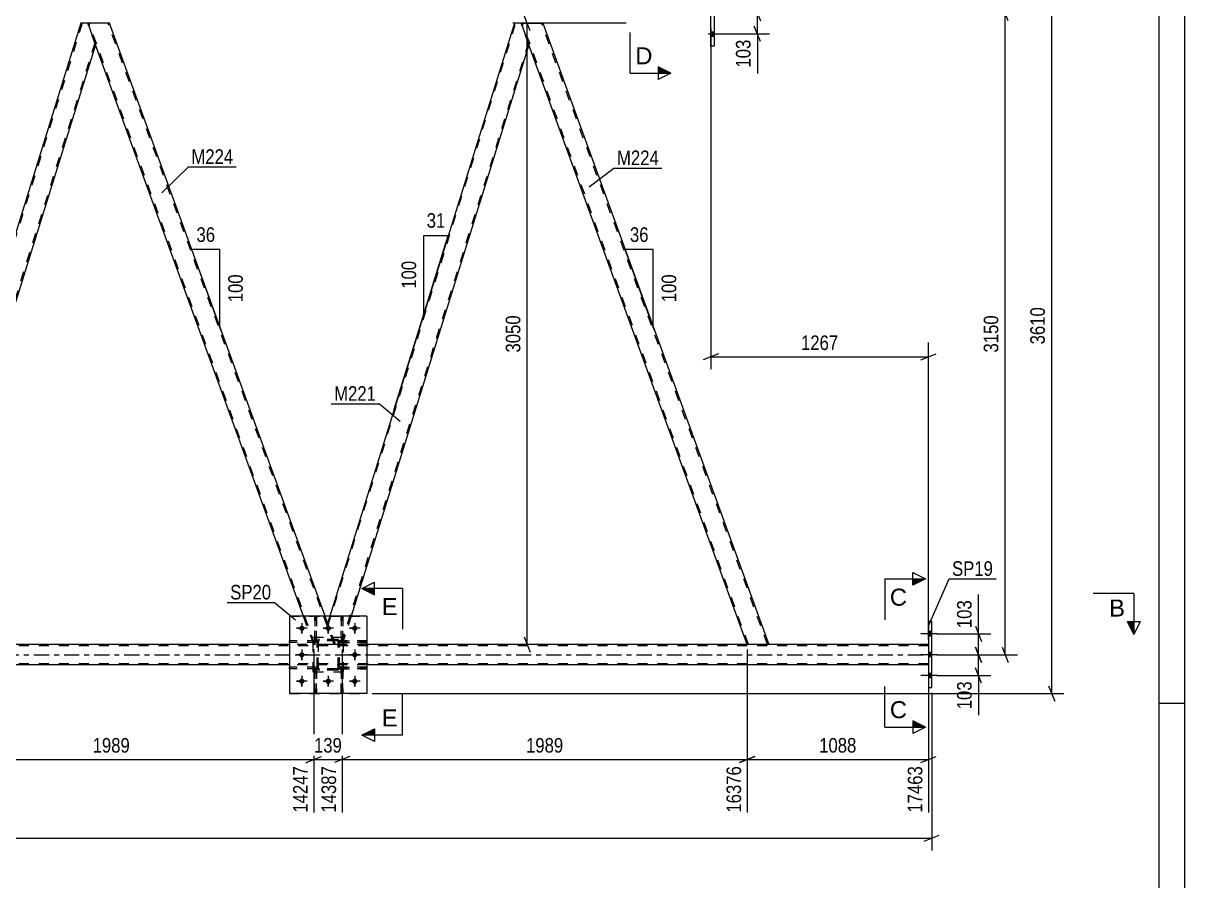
# Model space of a CAD drawing. Header units: millimetres. Extents: x 0 to 841, y 0 to 594.
# Drawn here: x 612.8 to 841, y 263.2 to 431.6 of the extents above; entities that cross this region are included whole.
import ezdxf

# ---------------------------------------------------------------- set-up
doc = ezdxf.new("R2010")
doc.units = ezdxf.units.MM
doc.linetypes.add('DXK_LINE_DOT2', pattern=[3.9198, 1.9599, -1.9599])
doc.linetypes.add('DXK_LINE_DOT3', pattern=[5.9187, 2.979, -0.9799, 0.9799, -0.9799])
doc.styles.add('Arial', font='ARIAL.TTF', dxfattribs={"height": 0.2})
doc.styles.add('Arial Narrow', font='ARIALN.TTF', dxfattribs={"height": 0.2})

# ---------------------------------------------------------------- blocks, each defined once
blk = doc.blocks.new('Unknown-103654073-1133')
at = {"color": 5, "linetype": 'Continuous'}
for p, q in [((841, 0), (841, 594)), ((836, 5), (836, 589)), ((841, 298), (836, 298))]:
    blk.add_line(p, q, dxfattribs=at)
blk = doc.blocks.new('Part-103654073-3483 - 3325')
at = {"color": 7, "linetype": 'DXK_LINE_DOT2'}
for p, q in [((680.37, 305.13), (674.97, 305.13)), ((674.97, 305.13), (674.97, 304.81)), ((674.97, 304.81), (680.37, 304.81)), ((675.57, 304.81), (675.57, 305.13)), ((680.37, 304.81), (680.37, 305.13))]:
    blk.add_line(p, q, dxfattribs=at)
blk = doc.blocks.new('Part-103654073-3693 - 3325')
at = {"color": 7, "linetype": 'DXK_LINE_DOT2'}
for p, q in [((670.57, 310.33), (665.17, 310.33)), ((665.17, 310.33), (665.17, 310.01)), ((669.97, 310.01), (669.97, 310.33)), ((670.57, 310.01), (670.57, 310.33)), ((670.57, 310.01), (665.17, 310.01))]:
    blk.add_line(p, q, dxfattribs=at)
blk = doc.blocks.new('Part-103654073-3505 - 3325')
at = {"color": 7, "linetype": 'DXK_LINE_DOT2'}
for p, q in [((670.57, 310.33), (665.17, 310.33)), ((665.17, 310.01), (665.17, 310.33)), ((669.97, 310.01), (669.97, 310.33)), ((670.57, 310.33), (670.57, 310.01)), ((670.57, 310.01), (665.17, 310.01))]:
    blk.add_line(p, q, dxfattribs=at)
blk = doc.blocks.new('Part-103654073-3506 - 3325')
at = {"color": 7, "linetype": 'DXK_LINE_DOT2'}
for p, q in [((670.57, 305.13), (665.17, 305.13)), ((665.17, 304.81), (665.17, 305.13)), ((670.57, 304.81), (665.17, 304.81)), ((669.97, 304.81), (669.97, 305.13)), ((670.57, 305.13), (670.57, 304.81))]:
    blk.add_line(p, q, dxfattribs=at)
blk = doc.blocks.new('Part-103654073-3509 - 3325')
at = {"color": 7, "linetype": 'DXK_LINE_DOT2'}
for p, q in [((670.13, 315.17), (670.13, 310.33)), ((670.45, 315.17), (670.13, 315.17)), ((670.45, 310.33), (670.45, 315.17)), ((670.13, 310.93), (670.45, 310.93)), ((670.13, 310.33), (670.45, 310.33))]:
    blk.add_line(p, q, dxfattribs=at)
blk = doc.blocks.new('Part-103654073-3512 - 3325')
at = {"color": 7, "linetype": 'DXK_LINE_DOT2'}
for p, q in [((675.32, 315.17), (675.33, 310.33)), ((675.64, 315.17), (675.32, 315.17)), ((675.65, 310.33), (675.64, 315.17)), ((675.33, 310.93), (675.65, 310.93)), ((675.33, 310.33), (675.65, 310.33))]:
    blk.add_line(p, q, dxfattribs=at)
blk = doc.blocks.new('Part-103654073-3515 - 3325')
at = {"color": 7, "linetype": 'DXK_LINE_DOT2'}
for p, q in [((670.45, 304.81), (670.13, 304.81)), ((670.13, 304.81), (670.13, 299.97)), ((670.13, 304.21), (670.45, 304.21)), ((670.45, 299.97), (670.45, 304.81)), ((670.13, 299.97), (670.45, 299.97))]:
    blk.add_line(p, q, dxfattribs=at)
blk = doc.blocks.new('Part-103654073-3597 - 3325')
at = {"color": 7, "linetype": 'DXK_LINE_DOT2'}
for p, q in [((670.13, 299.97), (670.12, 304.81)), ((670.12, 304.81), (670.44, 304.81)), ((670.12, 304.21), (670.44, 304.21)), ((670.44, 304.81), (670.45, 299.97)), ((670.45, 299.97), (670.13, 299.97))]:
    blk.add_line(p, q, dxfattribs=at)
blk = doc.blocks.new('Part-103654073-3516 - 3325')
at = {"color": 7, "linetype": 'DXK_LINE_DOT2'}
for p, q in [((680.37, 310.33), (674.97, 310.33)), ((674.97, 310.33), (674.97, 310.01)), ((675.57, 310.01), (675.57, 310.33)), ((680.37, 310.01), (680.37, 310.33)), ((674.97, 310.01), (680.37, 310.01))]:
    blk.add_line(p, q, dxfattribs=at)
blk = doc.blocks.new('Part-103654073-3521 - 3325')
at = {"color": 2, "linetype": 'Continuous'}
for p, q in [((680.37, 315.17), (665.17, 315.17)), ((665.17, 315.17), (665.17, 299.97)), ((680.37, 315.17), (680.37, 299.97)), ((680.37, 299.97), (665.17, 299.97))]:
    blk.add_line(p, q, dxfattribs=at)
blk = doc.blocks.new('Part-103654073-3522 - 3325')
at = {"color": 7, "linetype": 'DXK_LINE_DOT2'}
for p, q in [((674.97, 310.01), (674.97, 310.33)), ((674.97, 310.33), (680.37, 310.33)), ((675.57, 310.01), (675.57, 310.33)), ((680.37, 310.33), (680.37, 310.01)), ((680.37, 310.01), (674.97, 310.01))]:
    blk.add_line(p, q, dxfattribs=at)
blk = doc.blocks.new('Bolt-103654073-3523 - 3325')
at = {"linetype": 'Continuous'}
for points in [[(790.65, 312.12), (790.65, 311.24), (791.29, 311.24), (791.29, 312.12)], [(790.65, 312.12), (790.65, 311.24), (791.29, 311.24), (791.29, 312.12)], [(790.65, 312.12), (790.65, 311.24), (791.29, 311.24), (791.29, 312.12)], [(790.65, 308.02), (790.65, 307.14), (791.29, 307.14), (791.29, 308.02)], [(790.65, 308.02), (790.65, 307.14), (791.29, 307.14), (791.29, 308.02)], [(790.65, 303.92), (790.65, 303.04), (791.29, 303.04), (791.29, 303.92)], [(790.65, 303.92), (790.65, 303.04), (791.29, 303.04), (791.29, 303.92)], [(790.65, 303.92), (790.65, 303.04), (791.29, 303.04), (791.29, 303.92)]]:
    blk.add_hatch(color=1, dxfattribs=at).paths.add_polyline_path(points)
at = {"color": 1, "linetype": 'Continuous'}
for p, q in [((792.45, 311.68), (789.13, 311.68)), ((792.45, 311.68), (789.13, 311.68)), ((792.45, 311.68), (789.13, 311.68)), ((791.29, 312.12), (790.65, 312.12)), ((791.29, 312.12), (790.65, 312.12)), ((791.29, 312.12), (790.65, 312.12)), ((791.29, 311.24), (790.65, 311.24)), ((791.29, 311.24), (790.65, 311.24)), ((791.29, 311.24), (790.65, 311.24)), ((791.29, 308.02), (790.65, 308.02)), ((791.29, 308.02), (790.65, 308.02)), ((792.45, 307.58), (789.13, 307.58)), ((792.45, 307.58), (789.13, 307.58)), ((791.29, 307.14), (790.65, 307.14)), ((791.29, 307.14), (790.65, 307.14)), ((792.45, 303.48), (789.13, 303.48)), ((792.45, 303.48), (789.13, 303.48)), ((792.45, 303.48), (789.13, 303.48)), ((791.29, 303.92), (790.65, 303.92)), ((791.29, 303.92), (790.65, 303.92)), ((791.29, 303.92), (790.65, 303.92)), ((791.29, 303.04), (790.65, 303.04)), ((791.29, 303.04), (790.65, 303.04)), ((791.29, 303.04), (790.65, 303.04))]:
    blk.add_line(p, q, dxfattribs=at)
blk = doc.blocks.new('Bolt-103654073-3524 - 3325')
at = {"linetype": 'Continuous'}
for points in [[(748.54, 437.24), (748.54, 438.12), (747.9, 438.12), (747.9, 437.24)], [(748.54, 437.24), (748.54, 438.12), (747.9, 438.12), (747.9, 437.24)], [(748.54, 437.24), (748.54, 438.12), (747.9, 438.12), (747.9, 437.24)], [(748.54, 433.14), (748.54, 434.02), (747.9, 434.02), (747.9, 433.14)], [(748.54, 433.14), (748.54, 434.02), (747.9, 434.02), (747.9, 433.14)], [(748.54, 429.04), (748.54, 429.92), (747.9, 429.92), (747.9, 429.04)], [(748.54, 429.04), (748.54, 429.92), (747.9, 429.92), (747.9, 429.04)], [(748.54, 429.04), (748.54, 429.92), (747.9, 429.92), (747.9, 429.04)]]:
    blk.add_hatch(color=1, dxfattribs=at).paths.add_polyline_path(points)
at = {"color": 1, "linetype": 'Continuous'}
for p, q in [((747.9, 438.12), (748.54, 438.12)), ((747.9, 438.12), (748.54, 438.12)), ((747.9, 438.12), (748.54, 438.12)), ((747.38, 437.68), (750.7, 437.68)), ((747.38, 437.68), (750.7, 437.68)), ((747.38, 437.68), (750.7, 437.68)), ((747.9, 437.24), (748.54, 437.24)), ((747.9, 437.24), (748.54, 437.24)), ((747.9, 437.24), (748.54, 437.24)), ((747.38, 433.58), (750.7, 433.58)), ((747.38, 433.58), (750.7, 433.58)), ((747.9, 434.02), (748.54, 434.02)), ((747.9, 434.02), (748.54, 434.02)), ((747.9, 433.14), (748.54, 433.14)), ((747.9, 433.14), (748.54, 433.14)), ((747.38, 429.48), (750.7, 429.48)), ((747.38, 429.48), (750.7, 429.48)), ((747.38, 429.48), (750.7, 429.48)), ((747.9, 429.92), (748.54, 429.92)), ((747.9, 429.92), (748.54, 429.92)), ((747.9, 429.92), (748.54, 429.92)), ((747.9, 429.04), (748.54, 429.04)), ((747.9, 429.04), (748.54, 429.04)), ((747.9, 429.04), (748.54, 429.04))]:
    blk.add_line(p, q, dxfattribs=at)
blk = doc.blocks.new('Part-103654073-3707 - 3325')
at = {"color": 7, "linetype": 'DXK_LINE_DOT2'}
for p, q in [((675.64, 304.81), (675.32, 304.81)), ((675.32, 304.81), (675.32, 299.97)), ((675.32, 304.21), (675.64, 304.21)), ((675.64, 299.97), (675.64, 304.81)), ((675.32, 299.97), (675.64, 299.97))]:
    blk.add_line(p, q, dxfattribs=at)
blk = doc.blocks.new('Part-103654073-3677 - 3325')
at = {"color": 2, "linetype": 'Continuous'}
for p, q in [((710.65, 431.58), (714.39, 431.58)), ((714.39, 431.58), (714.9, 431.58)), ((714.9, 431.58), (759.31, 309.58)), ((755.05, 309.58), (712.19, 427.33)), ((758.8, 309.58), (755.05, 309.58)), ((759.27, 309.58), (758.8, 309.58)), ((759.31, 309.58), (759.27, 309.58))]:
    blk.add_line(p, q, dxfattribs=at)
at = {"color": 7, "linetype": 'DXK_LINE_DOT2'}
for p, q in [((712.19, 427.33), (710.65, 431.58)), ((755.3, 309.58), (710.9, 431.58)), ((759.05, 309.58), (714.65, 431.58)), ((758.8, 309.58), (759.16, 309.58))]:
    blk.add_line(p, q, dxfattribs=at)
blk = doc.blocks.new('Part-103654073-3687 - 3325')
at = {"color": 7, "linetype": 'DXK_LINE_DOT2'}
for p, q in [((672.76, 313.46), (709.58, 431.58)), ((712.06, 427.7), (675.24, 309.58)), ((673.04, 315.17), (672.63, 313.83)), ((677.23, 315.17), (675.49, 309.58)), ((674.17, 309.58), (672.63, 313.83)), ((675.49, 309.58), (674.17, 309.58))]:
    blk.add_line(p, q, dxfattribs=at)
at = {"color": 2, "linetype": 'Continuous'}
for p, q in [((709.33, 431.58), (673.04, 315.17)), ((710.65, 431.58), (709.33, 431.58)), ((710.65, 431.58), (712.19, 427.33)), ((712.19, 427.33), (677.23, 315.17))]:
    blk.add_line(p, q, dxfattribs=at)
blk = doc.blocks.new('Part-103654073-3554 - 3325')
at = {"color": 7, "linetype": 'DXK_LINE_DOT2'}
for p, q in [((774.67, 309.34), (100.02, 309.34)), ((680.37, 309.58), (665.17, 309.58)), ((759.31, 309.58), (755.05, 309.58)), ((790.65, 309.34), (774.77, 309.34)), ((790.65, 309.58), (790.65, 305.58)), ((774.67, 305.82), (100.02, 305.82)), ((790.65, 305.82), (774.77, 305.82)), ((680.37, 305.58), (665.17, 305.58))]:
    blk.add_line(p, q, dxfattribs=at)
at = {"color": 2, "linetype": 'Continuous'}
for p, q in [((665.17, 309.58), (590.36, 309.58)), ((755.05, 309.58), (680.37, 309.58)), ((774.67, 309.58), (759.31, 309.58)), ((790.65, 309.58), (774.77, 309.58)), ((665.17, 305.58), (510.1, 305.58)), ((774.67, 305.58), (680.37, 305.58)), ((790.65, 305.58), (774.77, 305.58))]:
    blk.add_line(p, q, dxfattribs=at)
at = {"color": 7, "linetype": 'DXK_LINE_DOT3'}
for p, q in [((100.02, 307.58), (774.67, 307.58)), ((774.77, 307.58), (790.65, 307.58))]:
    blk.add_line(p, q, dxfattribs=at)
blk = doc.blocks.new('Bolt-103654073-3703 - 3325')
at = {"color": 1, "linetype": 'Continuous'}
for p, q in [((666.53, 312.77), (667.22, 312.77)), ((667.57, 313.81), (667.57, 313.12)), ((668.61, 312.77), (667.92, 312.77)), ((671.73, 312.77), (672.42, 312.77)), ((672.77, 313.81), (672.77, 313.12)), ((673.81, 312.77), (673.12, 312.77)), ((676.93, 312.77), (677.62, 312.77)), ((677.97, 313.81), (677.97, 313.12)), ((679.01, 312.77), (678.32, 312.77)), ((667.57, 311.73), (667.57, 312.43)), ((672.77, 311.73), (672.77, 312.43)), ((677.97, 311.73), (677.97, 312.43)), ((667.57, 308.61), (667.57, 307.92)), ((677.97, 308.61), (677.97, 307.92)), ((666.53, 307.57), (667.22, 307.57)), ((667.57, 306.53), (667.57, 307.23)), ((668.61, 307.57), (667.92, 307.57)), ((676.93, 307.57), (677.62, 307.57)), ((677.97, 306.53), (677.97, 307.23)), ((679.01, 307.57), (678.32, 307.57)), ((666.53, 302.37), (667.22, 302.37)), ((667.57, 303.41), (667.57, 302.72)), ((667.57, 301.33), (667.57, 302.03)), ((668.61, 302.37), (667.92, 302.37)), ((671.73, 302.37), (672.42, 302.37)), ((672.77, 303.41), (672.77, 302.72)), ((672.77, 301.33), (672.77, 302.03)), ((673.81, 302.37), (673.12, 302.37)), ((676.93, 302.37), (677.62, 302.37)), ((677.97, 303.41), (677.97, 302.72)), ((677.97, 301.33), (677.97, 302.03)), ((679.01, 302.37), (678.32, 302.37))]:
    blk.add_line(p, q, dxfattribs=at)
blk = doc.blocks.new('Part-103654073-3570 - 3325')
at = {"color": 7, "linetype": 'DXK_LINE_DOT2'}
for p, q in [((670.57, 305.13), (665.17, 305.13)), ((665.17, 305.13), (665.17, 304.81)), ((670.57, 304.81), (665.17, 304.81)), ((669.97, 304.81), (669.97, 305.13)), ((670.57, 304.81), (670.57, 305.13))]:
    blk.add_line(p, q, dxfattribs=at)
blk = doc.blocks.new('Part-103654073-3594 - 3325')
at = {"color": 7, "linetype": 'DXK_LINE_DOT2'}
for p, q in [((675.32, 299.97), (675.32, 304.81)), ((675.32, 304.81), (675.64, 304.81)), ((675.32, 304.21), (675.64, 304.21)), ((675.64, 304.81), (675.64, 299.97)), ((675.64, 299.97), (675.32, 299.97))]:
    blk.add_line(p, q, dxfattribs=at)
blk = doc.blocks.new('Part-103654073-3600 - 3325')
at = {"color": 7, "linetype": 'DXK_LINE_DOT2'}
for p, q in [((675.33, 310.33), (675.32, 315.17)), ((675.32, 315.17), (675.64, 315.17)), ((675.64, 315.17), (675.65, 310.33)), ((675.33, 310.93), (675.65, 310.93)), ((675.65, 310.33), (675.33, 310.33))]:
    blk.add_line(p, q, dxfattribs=at)
blk = doc.blocks.new('Part-103654073-3603 - 3325')
at = {"color": 7, "linetype": 'DXK_LINE_DOT2'}
for p, q in [((670.13, 310.33), (670.13, 315.17)), ((670.13, 315.17), (670.45, 315.17)), ((670.45, 315.17), (670.45, 310.33)), ((670.13, 310.93), (670.45, 310.93)), ((670.45, 310.33), (670.13, 310.33))]:
    blk.add_line(p, q, dxfattribs=at)
blk = doc.blocks.new('Part-103654073-3633 - 3325')
at = {"color": 7, "linetype": 'DXK_LINE_DOT2'}
for p, q in [((670.87, 310.54), (671.05, 310.57)), ((671.05, 310.57), (670.87, 310.54)), ((670.96, 310.31), (670.88, 310.26)), ((671.05, 310.33), (670.96, 310.31)), ((674.49, 310.57), (671.05, 310.57)), ((674.49, 310.33), (671.05, 310.33)), ((674.49, 310.57), (674.68, 310.54)), ((674.68, 310.54), (674.49, 310.57)), ((674.49, 310.33), (674.58, 310.31)), ((674.58, 310.31), (674.66, 310.26)), ((674.66, 310.26), (674.58, 310.31)), ((670.57, 310.09), (670.61, 310.28)), ((670.61, 310.28), (670.57, 310.09)), ((670.57, 305.05), (670.57, 310.09)), ((670.57, 310.09), (670.57, 310.09)), ((670.57, 305.05), (670.57, 310.09)), ((670.81, 310.09), (670.83, 310.18)), ((670.83, 310.18), (670.81, 310.09)), ((670.81, 305.05), (670.81, 310.09)), ((670.81, 310.09), (670.81, 310.09)), ((670.81, 310.09), (670.81, 305.05)), ((670.83, 310.18), (670.88, 310.26)), ((670.88, 310.26), (670.83, 310.18)), ((674.66, 310.26), (674.71, 310.18)), ((674.71, 310.18), (674.66, 310.26)), ((674.71, 310.18), (674.73, 310.09)), ((674.73, 310.09), (674.71, 310.18)), ((674.73, 305.05), (674.73, 310.09)), ((674.73, 310.09), (674.73, 310.09)), ((674.73, 305.05), (674.73, 310.09)), ((674.93, 310.28), (674.97, 310.09)), ((674.97, 310.09), (674.93, 310.28)), ((674.97, 305.05), (674.97, 310.09)), ((674.97, 310.09), (674.97, 310.09)), ((674.97, 305.05), (674.97, 310.09)), ((670.57, 305.05), (670.57, 305.05)), ((670.61, 304.87), (670.57, 305.05)), ((670.57, 305.05), (670.61, 304.87)), ((670.81, 305.05), (670.81, 305.05)), ((670.83, 304.96), (670.81, 305.05)), ((670.81, 305.05), (670.83, 304.96)), ((670.88, 304.88), (670.83, 304.96)), ((670.83, 304.96), (670.88, 304.88)), ((671.05, 304.57), (670.87, 304.61)), ((670.87, 304.61), (671.05, 304.57)), ((670.96, 304.83), (670.88, 304.88)), ((670.88, 304.88), (670.96, 304.83)), ((671.05, 304.81), (670.96, 304.83)), ((674.49, 304.81), (671.05, 304.81)), ((674.49, 304.57), (671.05, 304.57)), ((674.58, 304.83), (674.49, 304.81)), ((674.68, 304.61), (674.49, 304.57)), ((674.49, 304.57), (674.68, 304.61)), ((674.66, 304.88), (674.58, 304.83)), ((674.71, 304.96), (674.66, 304.88)), ((674.66, 304.88), (674.71, 304.96)), ((674.73, 305.05), (674.71, 304.96)), ((674.71, 304.96), (674.73, 305.05)), ((674.73, 305.05), (674.73, 305.05)), ((674.97, 305.05), (674.93, 304.87)), ((674.93, 304.87), (674.97, 305.05)), ((674.97, 305.05), (674.97, 305.05))]:
    blk.add_line(p, q, dxfattribs=at)
at = {"color": 7, "linetype": 'DXK_LINE_DOT3'}
blk.add_line((672.77, 307.57), (672.77, 307.57), dxfattribs=at)
at = {"color": 7, "linetype": 'DXK_LINE_DOT2'}
for centre, start, end in [((671.05, 310.09), 112.5, 157.5), ((671.05, 310.09), 112.5, 157.5), ((674.49, 310.09), 22.5, 67.5), ((674.49, 310.09), 22.5, 67.5), ((671.05, 305.05), 202.5, 247.5), ((671.05, 305.05), 202.5, 247.5), ((674.49, 305.05), 292.5, 337.5), ((674.49, 305.05), 292.5, 337.5)]:
    blk.add_arc(centre, 0.48, start, end, dxfattribs=at)
blk = doc.blocks.new('Part-103654073-3634 - 3325')
at = {"color": 7, "linetype": 'DXK_LINE_DOT2'}
for p, q in [((675.77, 310.97), (669.77, 310.97)), ((669.77, 304.17), (669.77, 310.97)), ((675.77, 304.17), (675.77, 310.97)), ((675.77, 304.17), (669.77, 304.17))]:
    blk.add_line(p, q, dxfattribs=at)
blk = doc.blocks.new('Part-103654073-3635 - 3325')
at = {"color": 7, "linetype": 'DXK_LINE_DOT2'}
for p, q in [((675.77, 310.97), (669.77, 310.97)), ((669.77, 304.17), (669.77, 310.97)), ((675.77, 304.17), (675.77, 310.97)), ((675.77, 304.17), (669.77, 304.17))]:
    blk.add_line(p, q, dxfattribs=at)
blk = doc.blocks.new('Part-103654073-3641 - 3325')
at = {"color": 2, "linetype": 'Continuous'}
for p, q in [((791.29, 314.08), (790.65, 314.08)), ((790.65, 314.08), (790.65, 301.08)), ((791.29, 301.08), (791.29, 314.08)), ((791.29, 301.08), (790.65, 301.08))]:
    blk.add_line(p, q, dxfattribs=at)
blk = doc.blocks.new('Part-103654073-3651 - 3325')
at = {"color": 7, "linetype": 'DXK_LINE_DOT2'}
for p, q in [((670.87, 310.54), (671.05, 310.57)), ((671.05, 310.57), (670.87, 310.54)), ((670.96, 310.31), (670.88, 310.26)), ((671.05, 310.33), (670.96, 310.31)), ((674.49, 310.57), (671.05, 310.57)), ((674.49, 310.33), (671.05, 310.33)), ((674.49, 310.57), (674.68, 310.54)), ((674.68, 310.54), (674.49, 310.57)), ((674.49, 310.33), (674.58, 310.31)), ((674.58, 310.31), (674.66, 310.26)), ((674.66, 310.26), (674.58, 310.31)), ((670.57, 310.09), (670.61, 310.28)), ((670.61, 310.28), (670.57, 310.09)), ((670.57, 305.05), (670.57, 310.09)), ((670.57, 310.09), (670.57, 310.09)), ((670.57, 305.05), (670.57, 310.09)), ((670.81, 310.09), (670.83, 310.18)), ((670.83, 310.18), (670.81, 310.09)), ((670.81, 305.05), (670.81, 310.09)), ((670.81, 310.09), (670.81, 310.09)), ((670.81, 310.09), (670.81, 305.05)), ((670.83, 310.18), (670.88, 310.26)), ((670.88, 310.26), (670.83, 310.18)), ((674.66, 310.26), (674.71, 310.18)), ((674.71, 310.18), (674.66, 310.26)), ((674.71, 310.18), (674.73, 310.09)), ((674.73, 310.09), (674.71, 310.18)), ((674.73, 305.05), (674.73, 310.09)), ((674.73, 310.09), (674.73, 310.09)), ((674.73, 305.05), (674.73, 310.09)), ((674.93, 310.28), (674.97, 310.09)), ((674.97, 310.09), (674.93, 310.28)), ((674.97, 305.05), (674.97, 310.09)), ((674.97, 310.09), (674.97, 310.09)), ((674.97, 305.05), (674.97, 310.09)), ((670.57, 305.05), (670.57, 305.05)), ((670.61, 304.87), (670.57, 305.05)), ((670.57, 305.05), (670.61, 304.87)), ((670.81, 305.05), (670.81, 305.05)), ((670.83, 304.96), (670.81, 305.05)), ((670.81, 305.05), (670.83, 304.96)), ((670.88, 304.88), (670.83, 304.96)), ((670.83, 304.96), (670.88, 304.88)), ((671.05, 304.57), (670.87, 304.61)), ((670.87, 304.61), (671.05, 304.57)), ((670.96, 304.83), (670.88, 304.88)), ((670.88, 304.88), (670.96, 304.83)), ((671.05, 304.81), (670.96, 304.83)), ((674.49, 304.81), (671.05, 304.81)), ((674.49, 304.57), (671.05, 304.57)), ((674.58, 304.83), (674.49, 304.81)), ((674.68, 304.61), (674.49, 304.57)), ((674.49, 304.57), (674.68, 304.61)), ((674.66, 304.88), (674.58, 304.83)), ((674.71, 304.96), (674.66, 304.88)), ((674.66, 304.88), (674.71, 304.96)), ((674.73, 305.05), (674.71, 304.96)), ((674.71, 304.96), (674.73, 305.05)), ((674.73, 305.05), (674.73, 305.05)), ((674.97, 305.05), (674.93, 304.87)), ((674.93, 304.87), (674.97, 305.05)), ((674.97, 305.05), (674.97, 305.05))]:
    blk.add_line(p, q, dxfattribs=at)
at = {"color": 7, "linetype": 'DXK_LINE_DOT3'}
blk.add_line((672.77, 307.57), (672.77, 307.57), dxfattribs=at)
at = {"color": 7, "linetype": 'DXK_LINE_DOT2'}
for centre, start, end in [((671.05, 310.09), 112.5, 157.5), ((671.05, 310.09), 112.5, 157.5), ((674.49, 310.09), 22.5, 67.5), ((674.49, 310.09), 22.5, 67.5), ((671.05, 305.05), 202.5, 247.5), ((671.05, 305.05), 202.5, 247.5), ((674.49, 305.05), 292.5, 337.5), ((674.49, 305.05), 292.5, 337.5)]:
    blk.add_arc(centre, 0.48, start, end, dxfattribs=at)
blk = doc.blocks.new('Part-103654073-3657 - 3325')
at = {"color": 2, "linetype": 'Continuous'}
for p, q in [((747.9, 440.08), (748.54, 440.08)), ((747.9, 427.08), (747.9, 440.08)), ((748.54, 440.08), (748.54, 427.08)), ((748.54, 427.08), (747.9, 427.08))]:
    blk.add_line(p, q, dxfattribs=at)
blk = doc.blocks.new('Part-103654073-3672 - 3325')
at = {"color": 2, "linetype": 'Continuous'}
for p, q in [((624.19, 431.58), (587.49, 313.83)), ((625.51, 431.58), (624.19, 431.58)), ((625.51, 431.58), (627.06, 427.33)), ((627.06, 427.33), (590.36, 309.58)), ((589.04, 309.58), (587.49, 313.83)), ((589.04, 309.58), (589.85, 309.58)), ((590.32, 309.58), (589.85, 309.58)), ((590.36, 309.58), (590.32, 309.58))]:
    blk.add_line(p, q, dxfattribs=at)
at = {"color": 7, "linetype": 'DXK_LINE_DOT2'}
for p, q in [((624.44, 431.58), (587.63, 313.46)), ((626.92, 427.7), (590.1, 309.58)), ((587.49, 313.83), (587.49, 313.83)), ((589.85, 309.58), (590.21, 309.58))]:
    blk.add_line(p, q, dxfattribs=at)
blk = doc.blocks.new('Part-103654073-3692 - 3325')
at = {"color": 2, "linetype": 'Continuous'}
for p, q in [((629.26, 431.58), (625.51, 431.58)), ((629.77, 431.58), (629.26, 431.58)), ((672.14, 315.17), (629.77, 431.58)), ((667.88, 315.17), (627.06, 427.33))]:
    blk.add_line(p, q, dxfattribs=at)
at = {"color": 7, "linetype": 'DXK_LINE_DOT2'}
for p, q in [((627.06, 427.33), (625.51, 431.58)), ((670.17, 309.58), (625.77, 431.58)), ((673.92, 309.58), (629.51, 431.58)), ((669.92, 309.58), (667.88, 315.17)), ((674.17, 309.58), (672.14, 315.17)), ((674.17, 309.58), (669.92, 309.58))]:
    blk.add_line(p, q, dxfattribs=at)
blk = doc.blocks.new('Part-103654073-3698 - 3325')
at = {"color": 7, "linetype": 'DXK_LINE_DOT2'}
for p, q in [((674.97, 304.81), (674.97, 305.13)), ((674.97, 305.13), (680.37, 305.13)), ((680.37, 304.81), (674.97, 304.81)), ((675.57, 304.81), (675.57, 305.13)), ((680.37, 305.13), (680.37, 304.81))]:
    blk.add_line(p, q, dxfattribs=at)
blk = doc.blocks.new('Part-103654073-3699 - 3325')
at = {"color": 7, "linetype": 'DXK_LINE_DOT2'}
for p, q in [((665.17, 315.17), (680.37, 315.17)), ((665.17, 315.17), (665.17, 299.97)), ((680.37, 315.17), (680.37, 299.97)), ((665.17, 299.97), (680.37, 299.97))]:
    blk.add_line(p, q, dxfattribs=at)
blk = doc.blocks.new('Bolt-103654073-3704 - 3325')
at = {"linetype": 'Continuous'}
for points in [[(668.09, 312.77, -1), (667.05, 312.77, -1)], [(673.29, 312.77, -1), (672.25, 312.77, -1)], [(678.49, 312.77, -1), (677.45, 312.77, -1)], [(668.09, 307.57, -1), (667.05, 307.57, -1)], [(678.49, 307.57, -1), (677.45, 307.57, -1)], [(668.09, 302.37, -1), (667.05, 302.37, -1)], [(673.29, 302.37, -1), (672.25, 302.37, -1)], [(678.49, 302.37, -1), (677.45, 302.37, -1)]]:
    blk.add_hatch(color=1, dxfattribs=at).paths.add_polyline_path(points)
at = {"color": 1, "linetype": 'Continuous'}
for p, q in [((668.61, 312.77), (666.53, 312.77)), ((667.57, 313.81), (667.57, 311.73)), ((673.81, 312.77), (671.73, 312.77)), ((672.77, 313.81), (672.77, 311.73)), ((679.01, 312.77), (676.93, 312.77)), ((677.97, 313.81), (677.97, 311.73)), ((667.57, 308.61), (667.57, 306.53)), ((677.97, 308.61), (677.97, 306.53)), ((668.61, 307.57), (666.53, 307.57)), ((679.01, 307.57), (676.93, 307.57)), ((668.61, 302.37), (666.53, 302.37)), ((667.57, 303.41), (667.57, 301.33)), ((673.81, 302.37), (671.73, 302.37)), ((672.77, 303.41), (672.77, 301.33)), ((679.01, 302.37), (676.93, 302.37)), ((677.97, 303.41), (677.97, 301.33))]:
    blk.add_line(p, q, dxfattribs=at)
blk = doc.blocks.new('AngleDimension-103654073-12430 - 3325')
at = {"color": 7, "linetype": 'Continuous'}
for p, q in [((651.48, 387.14), (645.94, 387.14)), ((651.48, 371.92), (645.94, 387.14)), ((651.48, 371.92), (651.48, 387.14)), ((651.88, 370.82), (651.48, 371.92))]:
    blk.add_line(p, q, dxfattribs=at)
at = {"color": 0}
for points in [[(651.14, 388.04), (651.14, 392.24), (646.28, 392.24), (646.28, 388.04)], [(656.58, 382.87), (652.38, 382.87), (652.38, 376.19), (656.58, 376.19)]]:
    blk.add_wipeout(points, dxfattribs=at)
at = {"color": 3, "style": 'Arial Narrow'}
blk.add_text('36', height=2.863, dxfattribs=at).set_placement((646.88, 388.64))
blk.add_text('100', height=2.863, rotation=90.0002, dxfattribs=at).set_placement((655.98, 376.79))
blk = doc.blocks.new('StraightDimension-103654073-4015 - 3325')
at = {"color": 7, "linetype": 'Continuous'}
for p, q in [((590.36, 308.58), (590.36, 276.57)), ((669.92, 308.58), (669.92, 276.57)), ((591.86, 287.61), (588.86, 286.41)), ((668.42, 286.41), (671.42, 287.61)), ((590.36, 287.01), (669.92, 287.01))]:
    blk.add_line(p, q, dxfattribs=at)
at = {"color": 0}
blk.add_wipeout([(634.39, 287.76), (634.39, 291.96), (625.88, 291.96), (625.88, 287.76)], dxfattribs=at)
at = {"color": 0, "linetype": 'Continuous'}
blk.add_wipeout([(669.32, 286.31), (665.12, 286.31), (665.12, 275.97), (669.32, 275.97)], dxfattribs=at)
at = {"color": 3, "style": 'Arial Narrow'}
blk.add_text('1989', height=2.863, dxfattribs=at).set_placement((626.48, 288.36))
at = {"color": 3, "linetype": 'Continuous', "style": 'Arial Narrow'}
blk.add_text('14247', height=2.863, rotation=90.0002, dxfattribs=at).set_placement((668.72, 276.57))
blk = doc.blocks.new('StraightDimension-103654073-4674 - 3325')
at = {"color": 7, "linetype": 'Continuous'}
for p, q in [((731.3, 431.58), (708.99, 431.58)), ((712.44, 430.08), (711.24, 433.08)), ((711.84, 309.58), (711.84, 431.58)), ((711.24, 311.08), (712.44, 308.08)), ((735.98, 309.58), (708.99, 309.58))]:
    blk.add_line(p, q, dxfattribs=at)
at = {"color": 0}
blk.add_wipeout([(711.09, 374.83), (706.89, 374.83), (706.89, 366.32), (711.09, 366.32)], dxfattribs=at)
at = {"color": 3, "style": 'Arial Narrow'}
blk.add_text('3050', height=2.863, rotation=90.0002, dxfattribs=at).set_placement((710.49, 366.92))
blk = doc.blocks.new('StraightDimension-103654073-4053 - 3325')
at = {"color": 7, "linetype": 'Continuous'}
for p, q in [((675.49, 308.58), (675.49, 276.57)), ((755.05, 308.58), (755.05, 276.57)), ((676.99, 287.61), (673.99, 286.41)), ((753.55, 286.41), (756.55, 287.61)), ((675.49, 287.01), (755.05, 287.01))]:
    blk.add_line(p, q, dxfattribs=at)
at = {"color": 0}
blk.add_wipeout([(719.53, 287.76), (719.53, 291.96), (711.01, 291.96), (711.01, 287.76)], dxfattribs=at)
at = {"color": 0, "linetype": 'Continuous'}
blk.add_wipeout([(754.45, 286.31), (750.25, 286.31), (750.25, 275.97), (754.45, 275.97)], dxfattribs=at)
at = {"color": 3, "style": 'Arial Narrow'}
blk.add_text('1989', height=2.863, dxfattribs=at).set_placement((711.61, 288.36))
at = {"color": 3, "linetype": 'Continuous', "style": 'Arial Narrow'}
blk.add_text('16376', height=2.863, rotation=90.0002, dxfattribs=at).set_placement((753.85, 276.57))
blk = doc.blocks.new('StraightDimension-103654073-4116 - 3325')
at = {"color": 7, "linetype": 'Continuous'}
for p, q in [((791.29, 300.08), (791.29, 269.14)), ((53.52, 271.54), (791.29, 271.54)), ((789.79, 270.94), (792.79, 272.14))]:
    blk.add_line(p, q, dxfattribs=at)
blk = doc.blocks.new('StraightDimension-103654073-4727 - 3325')
at = {"color": 7, "linetype": 'Continuous'}
for p, q in [((799.88, 313.18), (801.08, 310.18)), ((792.29, 311.68), (802.88, 311.68)), ((800.48, 307.58), (800.48, 311.68)), ((801.08, 306.08), (799.88, 309.08)), ((792.29, 307.58), (802.88, 307.58))]:
    blk.add_line(p, q, dxfattribs=at)
at = {"color": 0}
blk.add_wipeout([(799.73, 318.89), (795.53, 318.89), (795.53, 312.2), (799.73, 312.2)], dxfattribs=at)
at = {"color": 7, "linetype": 'Continuous'}
blk.add_line((800.48, 311.68), (800.48, 319.41), dxfattribs=at)
blk.add_line((800.48, 311.68), (800.48, 319.41), dxfattribs=at)
at = {"color": 3, "style": 'Arial Narrow'}
blk.add_text('103', height=2.863, rotation=90.0002, dxfattribs=at).set_placement((799.13, 312.8))
blk = doc.blocks.new('StraightDimension-103654073-4737 - 3325')
at = {"color": 7, "linetype": 'Continuous'}
for p, q in [((799.88, 309.08), (801.08, 306.08)), ((792.29, 307.58), (802.88, 307.58)), ((800.48, 303.48), (800.48, 307.58)), ((792.29, 303.48), (802.88, 303.48)), ((801.08, 301.98), (799.88, 304.98))]:
    blk.add_line(p, q, dxfattribs=at)
at = {"color": 0}
blk.add_wipeout([(799.73, 302.95), (795.53, 302.95), (795.53, 296.27), (799.73, 296.27)], dxfattribs=at)
at = {"color": 7, "linetype": 'Continuous'}
blk.add_line((800.48, 303.48), (800.48, 295.74), dxfattribs=at)
blk.add_line((800.48, 303.48), (800.48, 295.74), dxfattribs=at)
at = {"color": 3, "style": 'Arial Narrow'}
blk.add_text('103', height=2.863, rotation=90.0002, dxfattribs=at).set_placement((799.13, 296.87))
blk = doc.blocks.new('StraightDimension-103654073-3799 - 3325')
at = {"color": 7, "linetype": 'Continuous'}
for p, q in [((749.54, 433.58), (808.12, 433.58)), ((806.32, 432.08), (805.12, 435.08)), ((805.72, 307.58), (805.72, 433.58)), ((805.12, 309.08), (806.32, 306.08)), ((792.29, 307.58), (808.12, 307.58))]:
    blk.add_line(p, q, dxfattribs=at)
at = {"color": 0}
blk.add_wipeout([(804.97, 374.83), (800.77, 374.83), (800.77, 366.32), (804.97, 366.32)], dxfattribs=at)
at = {"color": 3, "style": 'Arial Narrow'}
blk.add_text('3150', height=2.863, rotation=90.0002, dxfattribs=at).set_placement((804.37, 366.92))
blk = doc.blocks.new('StraightDimension-103654073-4034 - 3325')
at = {"color": 7, "linetype": 'Continuous'}
for p, q in [((669.92, 308.58), (669.92, 276.57)), ((675.49, 308.58), (675.49, 276.57)), ((668.42, 286.41), (671.42, 287.61)), ((676.99, 287.61), (673.99, 286.41)), ((669.92, 287.01), (675.49, 287.01))]:
    blk.add_line(p, q, dxfattribs=at)
at = {"color": 0}
blk.add_wipeout([(676.04, 287.76), (676.04, 291.96), (669.36, 291.96), (669.36, 287.76)], dxfattribs=at)
at = {"color": 0, "linetype": 'Continuous'}
blk.add_wipeout([(674.89, 286.31), (670.69, 286.31), (670.69, 275.97), (674.89, 275.97)], dxfattribs=at)
at = {"color": 3, "style": 'Arial Narrow'}
blk.add_text('139', height=2.863, dxfattribs=at).set_placement((669.96, 288.36))
at = {"color": 3, "linetype": 'Continuous', "style": 'Arial Narrow'}
blk.add_text('14387', height=2.863, rotation=90.0002, dxfattribs=at).set_placement((674.29, 276.57))
blk = doc.blocks.new('StraightDimension-103654073-4072 - 3325')
at = {"color": 7, "linetype": 'Continuous'}
for p, q in [((755.05, 308.58), (755.05, 276.57)), ((790.65, 304.58), (790.65, 276.57)), ((756.55, 287.61), (753.55, 286.41)), ((789.15, 286.41), (792.15, 287.61)), ((755.05, 287.01), (790.65, 287.01))]:
    blk.add_line(p, q, dxfattribs=at)
at = {"color": 0}
blk.add_wipeout([(777.1, 287.76), (777.1, 291.96), (768.59, 291.96), (768.59, 287.76)], dxfattribs=at)
at = {"color": 0, "linetype": 'Continuous'}
blk.add_wipeout([(790.05, 286.31), (785.85, 286.31), (785.85, 275.97), (790.05, 275.97)], dxfattribs=at)
at = {"color": 3, "style": 'Arial Narrow'}
blk.add_text('1088', height=2.863, dxfattribs=at).set_placement((769.19, 288.36))
at = {"color": 3, "linetype": 'Continuous', "style": 'Arial Narrow'}
blk.add_text('17463', height=2.863, rotation=90.0002, dxfattribs=at).set_placement((789.45, 276.57))
blk = doc.blocks.new('StraightDimension-103654073-4127 - 3325')
at = {"color": 7, "linetype": 'Continuous'}
for p, q in [((747.9, 430.58), (747.9, 363.66)), ((790.65, 310.58), (790.65, 368.91)), ((749.4, 366.66), (746.4, 365.46)), ((747.9, 366.06), (790.65, 366.06)), ((789.15, 365.46), (792.15, 366.66))]:
    blk.add_line(p, q, dxfattribs=at)
at = {"color": 0}
blk.add_wipeout([(773.53, 366.81), (773.53, 371.01), (765.02, 371.01), (765.02, 366.81)], dxfattribs=at)
at = {"color": 3, "style": 'Arial Narrow'}
blk.add_text('1267', height=2.863, dxfattribs=at).set_placement((765.62, 367.41))
blk = doc.blocks.new('AngleDimension-103654073-4138 - 3325')
at = {"color": 7, "linetype": 'Continuous'}
for p, q in [((691.52, 389.92), (696.34, 389.92)), ((691.52, 374.45), (696.34, 389.92)), ((691.52, 374.45), (691.52, 389.92)), ((685.64, 355.59), (691.52, 374.45))]:
    blk.add_line(p, q, dxfattribs=at)
at = {"color": 0}
for points in [[(696.36, 390.82), (696.36, 395.02), (691.5, 395.02), (691.5, 390.82)], [(690.62, 385.53), (686.42, 385.53), (686.42, 378.84), (690.62, 378.84)]]:
    blk.add_wipeout(points, dxfattribs=at)
at = {"color": 3, "style": 'Arial Narrow'}
blk.add_text('31', height=2.863, dxfattribs=at).set_placement((692.1, 391.42))
blk.add_text('100', height=2.863, rotation=90.0002, dxfattribs=at).set_placement((690.02, 379.44))
blk = doc.blocks.new('StraightDimension-103654073-4748 - 3325')
at = {"color": 7, "linetype": 'Continuous'}
for p, q in [((749.54, 433.58), (759.45, 433.58)), ((756.45, 435.08), (757.65, 432.08)), ((757.05, 429.48), (757.05, 433.58)), ((749.54, 429.48), (759.45, 429.48)), ((757.65, 427.98), (756.45, 430.98))]:
    blk.add_line(p, q, dxfattribs=at)
at = {"color": 0}
blk.add_wipeout([(756.3, 428.95), (752.1, 428.95), (752.1, 422.27), (756.3, 422.27)], dxfattribs=at)
at = {"color": 7, "linetype": 'Continuous'}
blk.add_line((757.05, 429.48), (757.05, 421.74), dxfattribs=at)
blk.add_line((757.05, 429.48), (757.05, 421.74), dxfattribs=at)
at = {"color": 3, "style": 'Arial Narrow'}
blk.add_text('103', height=2.863, rotation=90.0002, dxfattribs=at).set_placement((755.7, 422.87))
blk = doc.blocks.new('AngleDimension-103654073-12444 - 3325')
at = {"color": 7, "linetype": 'Continuous'}
for p, q in [((736.61, 387.14), (731.07, 387.14)), ((736.61, 371.92), (731.07, 387.14)), ((736.61, 371.92), (736.61, 387.14)), ((737.02, 370.82), (736.61, 371.92))]:
    blk.add_line(p, q, dxfattribs=at)
at = {"color": 0}
for points in [[(736.27, 388.04), (736.27, 392.24), (731.42, 392.24), (731.42, 388.04)], [(741.71, 382.87), (737.51, 382.87), (737.51, 376.19), (741.71, 376.19)]]:
    blk.add_wipeout(points, dxfattribs=at)
at = {"color": 3, "style": 'Arial Narrow'}
blk.add_text('36', height=2.863, dxfattribs=at).set_placement((732.02, 388.64))
blk.add_text('100', height=2.863, rotation=90.0002, dxfattribs=at).set_placement((741.11, 376.79))
blk = doc.blocks.new('StraightDimension-103654073-13156 - 3325')
at = {"color": 7, "linetype": 'Continuous'}
for p, q in [((815.46, 442.88), (814.26, 445.88)), ((745.55, 444.38), (817.26, 444.38)), ((814.86, 299.97), (814.86, 444.38)), ((814.26, 301.47), (815.46, 298.47)), ((681.37, 299.97), (817.26, 299.97))]:
    blk.add_line(p, q, dxfattribs=at)
at = {"color": 0}
blk.add_wipeout([(814.11, 376.43), (809.91, 376.43), (809.91, 367.92), (814.11, 367.92)], dxfattribs=at)
at = {"color": 3, "style": 'Arial Narrow'}
blk.add_text('3610', height=2.863, rotation=90.0002, dxfattribs=at).set_placement((813.51, 368.52))
blk = doc.blocks.new('Mark-103654073-3517 - 3325')
at = {"color": 0}
blk.add_wipeout([(661.54, 318.43), (661.54, 321.43), (653.5, 321.43), (653.5, 318.43)], dxfattribs=at)
blk.add_wipeout([(661.54, 318.43), (661.54, 321.43), (653.5, 321.43), (653.5, 318.43)], dxfattribs=at)
at = {"color": 30, "linetype": 'Continuous'}
for p in [(652.9, 317.83), (666.32, 314.38)]:
    blk.add_line(p, (662.14, 317.83), dxfattribs=at)
at = {"color": 3, "style": 'Arial Narrow'}
blk.add_text('SP20', height=2.863, dxfattribs=at).set_placement((653.5, 318.43))
blk = doc.blocks.new('Mark-103654073-3637 - 3325')
at = {"color": 0}
blk.add_wipeout([(803.33, 323.07), (803.33, 326.07), (795.29, 326.07), (795.29, 323.07)], dxfattribs=at)
blk.add_wipeout([(803.33, 323.07), (803.33, 326.07), (795.29, 326.07), (795.29, 323.07)], dxfattribs=at)
at = {"color": 30, "linetype": 'Continuous'}
for p, q in [((790.76, 313.37), (794.69, 322.47)), ((794.69, 322.47), (803.93, 322.47))]:
    blk.add_line(p, q, dxfattribs=at)
at = {"color": 3, "style": 'Arial Narrow'}
blk.add_text('SP19', height=2.863, dxfattribs=at).set_placement((795.29, 323.07))
blk = doc.blocks.new('Mark-103654073-3673 - 3325')
at = {"color": 0}
blk.add_wipeout([(737.7, 403.72), (737.7, 406.72), (729.48, 406.72), (729.48, 403.72)], dxfattribs=at)
blk.add_wipeout([(737.7, 403.72), (737.7, 406.72), (729.48, 406.72), (729.48, 403.72)], dxfattribs=at)
at = {"color": 30, "linetype": 'Continuous'}
for p, q in [((724.02, 399.43), (728.88, 403.12)), ((728.88, 403.12), (738.3, 403.12))]:
    blk.add_line(p, q, dxfattribs=at)
at = {"color": 3, "style": 'Arial Narrow'}
blk.add_text('M224', height=2.863, dxfattribs=at).set_placement((729.48, 403.72))
blk = doc.blocks.new('Mark-103654073-3683 - 3325')
at = {"color": 0}
blk.add_wipeout([(682.15, 357.45), (682.15, 360.45), (673.92, 360.45), (673.92, 357.45)], dxfattribs=at)
blk.add_wipeout([(682.15, 357.45), (682.15, 360.45), (673.92, 360.45), (673.92, 357.45)], dxfattribs=at)
at = {"color": 30, "linetype": 'Continuous'}
for p in [(673.32, 356.85), (686.87, 353.38)]:
    blk.add_line(p, (682.75, 356.85), dxfattribs=at)
at = {"color": 3, "style": 'Arial Narrow'}
blk.add_text('M221', height=2.863, dxfattribs=at).set_placement((673.92, 357.45))
blk = doc.blocks.new('Mark-103654073-3688 - 3325')
at = {"color": 0}
blk.add_wipeout([(654.1, 403.96), (654.1, 406.96), (645.88, 406.96), (645.88, 403.96)], dxfattribs=at)
blk.add_wipeout([(654.1, 403.96), (654.1, 406.96), (645.88, 406.96), (645.88, 403.96)], dxfattribs=at)
at = {"color": 30, "linetype": 'Continuous'}
for p, q in [((640.04, 398.26), (645.28, 403.36)), ((645.28, 403.36), (654.7, 403.36))]:
    blk.add_line(p, q, dxfattribs=at)
at = {"color": 3, "style": 'Arial Narrow'}
blk.add_text('M224', height=2.863, dxfattribs=at).set_placement((645.88, 403.96))
blk = doc.blocks.new('SectionMark-103654073-4922 - 3325')
at = {"linetype": 'Continuous'}
for points in [[(681.87, 320.6), (681.87, 319.35), (679.37, 320.6)], [(681.87, 293.01), (681.87, 291.76), (679.37, 291.76)]]:
    blk.add_hatch(color=6, dxfattribs=at).paths.add_polyline_path(points)
at = {"color": 6, "linetype": 'Continuous'}
for p, q in [((679.37, 320.6), (681.87, 321.85)), ((681.87, 319.35), (681.87, 321.85)), ((687.37, 320.6), (679.37, 320.6)), ((679.37, 320.6), (681.87, 319.35)), ((679.37, 291.76), (681.87, 293.01)), ((681.87, 293.01), (681.87, 290.51)), ((687.37, 291.76), (679.37, 291.76)), ((681.87, 290.51), (679.37, 291.76))]:
    blk.add_line(p, q, dxfattribs=at)
at = {"color": 0, "linetype": 'Continuous'}
for points in [[(686.37, 315.35), (686.37, 318.85), (683.26, 318.85), (683.26, 315.35)], [(686.37, 293.51), (686.37, 297.01), (683.26, 297.01), (683.26, 293.51)]]:
    blk.add_wipeout(points, dxfattribs=at)
at = {"color": 6, "linetype": 'Continuous'}
for p, q in [((687.37, 320.6), (687.37, 312.6)), ((687.37, 291.76), (687.37, 299.76))]:
    blk.add_line(p, q, dxfattribs=at)
at = {"color": 3, "linetype": 'Continuous', "style": 'Arial'}
for p in [(683.26, 315.35), (683.26, 293.51)]:
    blk.add_text('E', height=3.34, dxfattribs=at).set_placement(p)
blk = doc.blocks.new('SectionMark-103654073-4928 - 3325')
at = {"color": 6, "linetype": 'Continuous'}
for p in [(831.01, 319.58), (832.26, 314.08)]:
    blk.add_line(p, (831.01, 311.58), dxfattribs=at)
at = {"color": 0, "linetype": 'Continuous'}
blk.add_wipeout([(829.26, 315.08), (829.26, 318.58), (826.15, 318.58), (826.15, 315.08)], dxfattribs=at)
at = {"linetype": 'Continuous'}
blk.add_hatch(color=6, dxfattribs=at).paths.add_polyline_path([(829.76, 314.08), (831.01, 314.08), (831.01, 311.58)])
at = {"color": 6, "linetype": 'Continuous'}
for p, q in [((831.01, 319.58), (823.01, 319.58)), ((829.76, 314.08), (832.26, 314.08)), ((831.01, 311.58), (829.76, 314.08))]:
    blk.add_line(p, q, dxfattribs=at)
at = {"color": 3, "linetype": 'Continuous', "style": 'Arial'}
blk.add_text('B', height=3.34, dxfattribs=at).set_placement((826.15, 315.08))
blk = doc.blocks.new('SectionMark-103654073-4932 - 3325')
at = {"color": 6, "linetype": 'Continuous'}
for p, q in [((782.07, 322.46), (790.07, 322.46)), ((787.57, 323.71), (790.07, 322.46)), ((782.07, 293.37), (790.07, 293.37)), ((790.07, 293.37), (787.57, 292.12))]:
    blk.add_line(p, q, dxfattribs=at)
at = {"color": 0, "linetype": 'Continuous'}
for points in [[(786.44, 317.21), (786.44, 320.71), (783.07, 320.71), (783.07, 317.21)], [(786.44, 295.12), (786.44, 298.62), (783.07, 298.62), (783.07, 295.12)]]:
    blk.add_wipeout(points, dxfattribs=at)
at = {"linetype": 'Continuous'}
for points in [[(787.57, 321.21), (787.57, 322.46), (790.07, 322.46)], [(787.57, 293.37), (787.57, 294.62), (790.07, 293.37)]]:
    blk.add_hatch(color=6, dxfattribs=at).paths.add_polyline_path(points)
at = {"color": 6, "linetype": 'Continuous'}
for p, q in [((782.07, 322.46), (782.07, 314.46)), ((787.57, 321.21), (787.57, 323.71)), ((790.07, 322.46), (787.57, 321.21)), ((782.07, 293.37), (782.07, 301.37)), ((790.07, 293.37), (787.57, 294.62)), ((787.57, 294.62), (787.57, 292.12))]:
    blk.add_line(p, q, dxfattribs=at)
at = {"color": 3, "linetype": 'Continuous', "style": 'Arial'}
for p in [(783.07, 317.21), (783.07, 295.12)]:
    blk.add_text('C', height=3.34, dxfattribs=at).set_placement(p)
blk = doc.blocks.new('SectionMark-103654073-4936 - 3325')
at = {"color": 6, "linetype": 'Continuous'}
for p, q in [((732.07, 454.21), (740.07, 454.21)), ((737.57, 455.46), (740.07, 454.21)), ((732.07, 421.76), (740.07, 421.76)), ((740.07, 421.76), (737.57, 420.51))]:
    blk.add_line(p, q, dxfattribs=at)
at = {"color": 0, "linetype": 'Continuous'}
for points in [[(736.44, 448.96), (736.44, 452.46), (733.07, 452.46), (733.07, 448.96)], [(736.44, 423.51), (736.44, 427.01), (733.07, 427.01), (733.07, 423.51)]]:
    blk.add_wipeout(points, dxfattribs=at)
at = {"linetype": 'Continuous'}
for points in [[(737.57, 452.96), (737.57, 454.21), (740.07, 454.21)], [(737.57, 421.76), (737.57, 423.01), (740.07, 421.76)]]:
    blk.add_hatch(color=6, dxfattribs=at).paths.add_polyline_path(points)
at = {"color": 6, "linetype": 'Continuous'}
for p, q in [((732.07, 454.21), (732.07, 446.21)), ((737.57, 452.96), (737.57, 455.46)), ((740.07, 454.21), (737.57, 452.96)), ((732.07, 421.76), (732.07, 429.76)), ((740.07, 421.76), (737.57, 423.01)), ((737.57, 423.01), (737.57, 420.51))]:
    blk.add_line(p, q, dxfattribs=at)
at = {"color": 3, "linetype": 'Continuous', "style": 'Arial'}
for p in [(733.07, 448.96), (733.07, 423.51)]:
    blk.add_text('D', height=3.34, dxfattribs=at).set_placement(p)

msp = doc.modelspace()

# ---------------------------------------------------------------- block references
for name in ['Unknown-103654073-1133', 'Bolt-103654073-3524 - 3325', 'Part-103654073-3657 - 3325', 'Part-103654073-3672 - 3325', 'Part-103654073-3692 - 3325', 'Part-103654073-3687 - 3325', 'Part-103654073-3677 - 3325', 'Part-103654073-3521 - 3325', 'Part-103654073-3699 - 3325', 'Part-103654073-3509 - 3325', 'Part-103654073-3603 - 3325', 'Part-103654073-3512 - 3325', 'Part-103654073-3600 - 3325', 'Bolt-103654073-3703 - 3325', 'Bolt-103654073-3704 - 3325', 'Part-103654073-3641 - 3325', 'Part-103654073-3693 - 3325', 'Part-103654073-3505 - 3325', 'Part-103654073-3634 - 3325', 'Part-103654073-3635 - 3325', 'Part-103654073-3633 - 3325', 'Part-103654073-3651 - 3325', 'Part-103654073-3516 - 3325', 'Part-103654073-3522 - 3325', 'Bolt-103654073-3523 - 3325', 'Part-103654073-3554 - 3325', 'Part-103654073-3506 - 3325', 'Part-103654073-3570 - 3325', 'Part-103654073-3597 - 3325', 'Part-103654073-3515 - 3325', 'Part-103654073-3483 - 3325', 'Part-103654073-3698 - 3325', 'Part-103654073-3707 - 3325', 'Part-103654073-3594 - 3325']:
    msp.add_blockref(name, (0, 0))

# ---------------------------------------------------------------- next in the draw order: block references
for name in ['StraightDimension-103654073-4674 - 3325', 'AngleDimension-103654073-12430 - 3325', 'StraightDimension-103654073-4015 - 3325']:
    msp.add_blockref(name, (0, 0))

# ---------------------------------------------------------------- next in the draw order: block references
msp.add_blockref('StraightDimension-103654073-4053 - 3325', (0, 0))

# ---------------------------------------------------------------- next in the draw order: block references
msp.add_blockref('StraightDimension-103654073-4116 - 3325', (0, 0))

# ---------------------------------------------------------------- next in the draw order: block references
for name in ['Mark-103654073-3688 - 3325', 'AngleDimension-103654073-4138 - 3325', 'AngleDimension-103654073-12444 - 3325', 'Mark-103654073-3517 - 3325', 'StraightDimension-103654073-4727 - 3325', 'StraightDimension-103654073-4034 - 3325']:
    msp.add_blockref(name, (0, 0))

# ---------------------------------------------------------------- next in the draw order: block references
msp.add_blockref('StraightDimension-103654073-4737 - 3325', (0, 0))

# ---------------------------------------------------------------- next in the draw order: block references
msp.add_blockref('StraightDimension-103654073-3799 - 3325', (0, 0))

# ---------------------------------------------------------------- next in the draw order: block references
for name in ['StraightDimension-103654073-4127 - 3325', 'StraightDimension-103654073-4072 - 3325']:
    msp.add_blockref(name, (0, 0))

# ---------------------------------------------------------------- next in the draw order: block references
msp.add_blockref('StraightDimension-103654073-4748 - 3325', (0, 0))

# ---------------------------------------------------------------- next in the draw order: block references
msp.add_blockref('StraightDimension-103654073-13156 - 3325', (0, 0))

# ---------------------------------------------------------------- next in the draw order: block references
for name in ['SectionMark-103654073-4936 - 3325', 'Mark-103654073-3673 - 3325', 'Mark-103654073-3683 - 3325', 'Mark-103654073-3637 - 3325', 'SectionMark-103654073-4922 - 3325']:
    msp.add_blockref(name, (0, 0))

# ---------------------------------------------------------------- next in the draw order: block references
msp.add_blockref('SectionMark-103654073-4928 - 3325', (0, 0))

# ---------------------------------------------------------------- next in the draw order: block references
msp.add_blockref('SectionMark-103654073-4932 - 3325', (0, 0))

doc.saveas('drawing.dxf')
